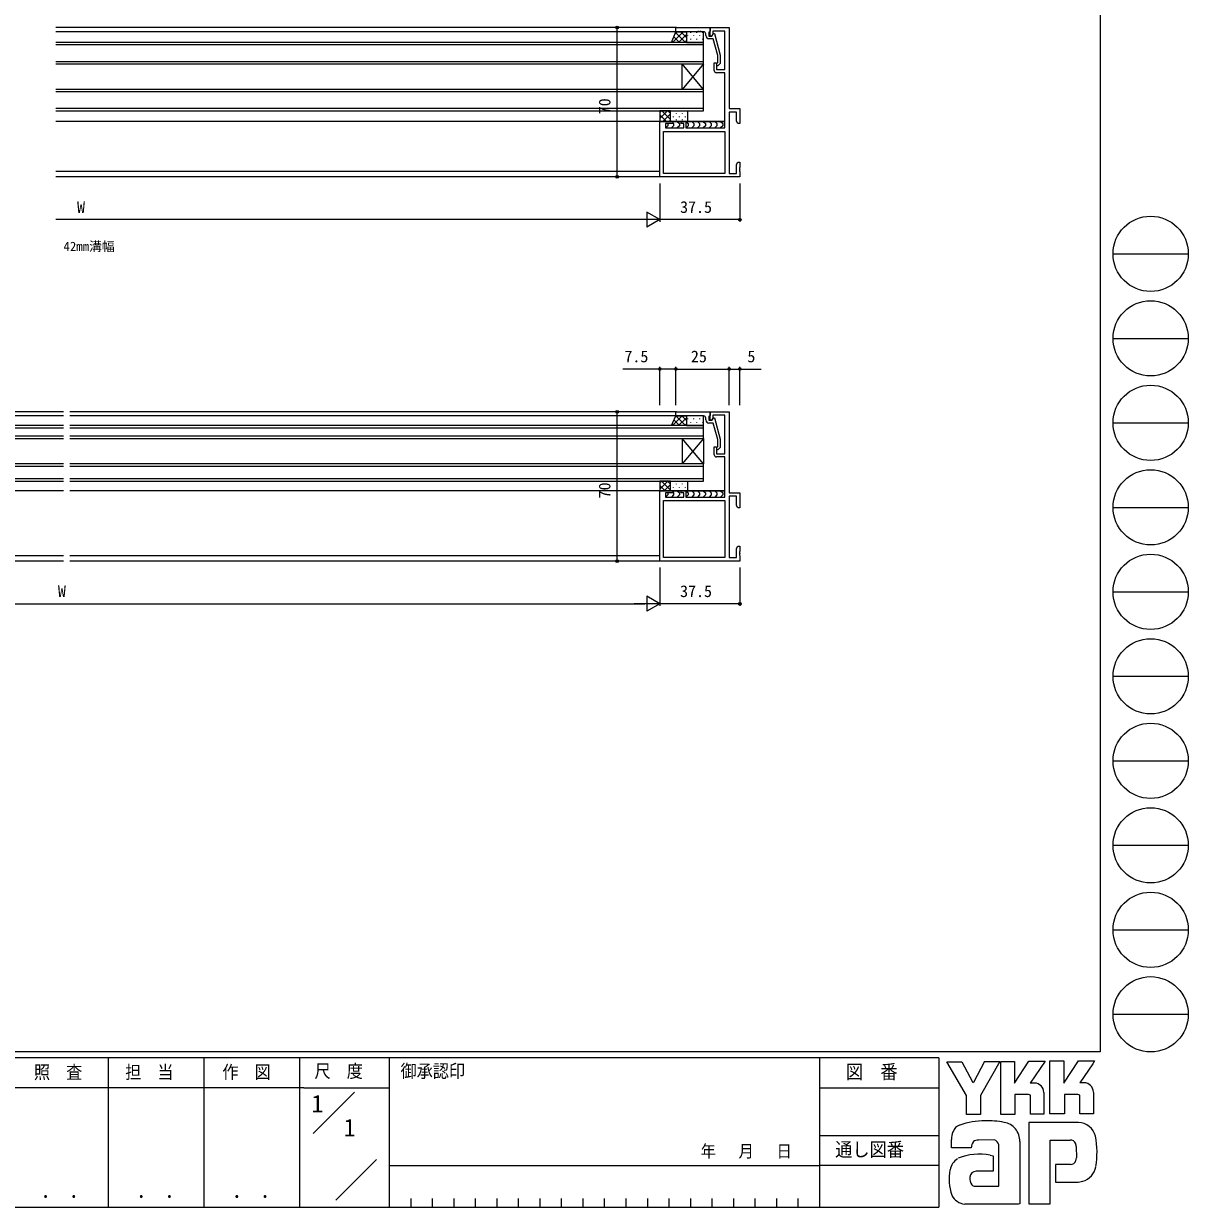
# Model space of a CAD drawing. Units: millimetres, scale not verified. Extents: x -793 to 793, y -564 to 564.
# Drawn here: x 248 to 793, y -564 to -9 of the extents above; entities that cross this region are included whole.
import ezdxf
from ezdxf.enums import TextEntityAlignment as Align

# ---------------------------------------------------------------- set-up
doc = ezdxf.new("R2010")
doc.units = ezdxf.units.MM
doc.header["$LTSCALE"] = 2
for name, color, linetype in [('0-1_USER1', 92, 'Continuous'), ('0-2_YKK_11', 134, 'Continuous'), ('0-7_YKK_ZWAK', 134, 'Continuous')]:
    doc.layers.add(name, color=color, linetype=linetype)
for name, color, linetype, lineweight in [('0-3_YKK_12', 40, 'Continuous', 18), ('0-4_YKK_13', 120, 'Continuous', 18), ('0-6_YKK_D', 200, 'Continuous', 18)]:
    doc.layers.add(name, color=color, linetype=linetype, lineweight=lineweight)
doc.styles.add('ＭＳ ゴシック', font='')
doc.styles.get('ＭＳ ゴシック').set_extended_font_data('MS Gothic')

msp = doc.modelspace()

# ---------------------------------------------------------------- linework, layer by layer
at = {"layer": '0-2_YKK_11'}
for p, q in [((567.336, -15.1), (567.336, -14.3)), ((567.336, -195.1), (567.336, -194.3))]:
    msp.add_line(p, q, dxfattribs=at)
for points in [[(578.336, -11.3), (578.336, -49.3), (583.336, -49.3), (583.336, -56.3), (582.336, -56.3), (581.706, -55.209), (581.706, -50.93), (578.336, -50.93), (578.336, -79.67), (581.706, -79.67), (581.706, -75.391), (582.336, -74.3), (583.336, -74.3), (583.336, -76.842), (583.216, -77.025), (583.216, -77.575), (583.336, -77.758), (583.336, -77.842), (583.216, -78.025), (583.216, -78.575), (583.336, -78.758), (583.336, -81.3), (545.836, -81.3), (545.836, -55.3), (551.836, -55.3), (551.836, -56.3), (548.536, -56.3), (548.536, -58.3), (557.036, -58.3), (557.036, -56.3), (555.836, -56.3), (555.836, -55.3), (558.036, -55.3), (558.036, -58.3), (576.336, -58.3), (576.336, -32.5), (572.336, -32.5)], [(553.336, -11.3), (569.336, -11.3), (569.336, -13), (569.036, -13.3), (568.836, -13.5), (568.836, -15.3), (570.136, -15.3), (570.829, -14.1), (571.429, -14.1), (574.136, -24.203), (574.136, -28.149), (573.361, -28.924)], [(566.336, -13.3), (565.295, -13.3), (565.111, -13.18), (564.561, -13.18), (564.378, -13.3), (564.295, -13.3), (564.111, -13.18), (563.561, -13.18), (563.378, -13.3), (553.336, -13.3), (553.336, -11.3)], [(572.512, -28.076), (572.936, -27.651), (572.936, -24.361), (570.857, -16.6), (568.836, -16.6)], [(571.336, -31.5), (571.336, -27.8), (572.336, -27.8), (572.336, -31), (576.336, -31), (576.336, -12.93), (570.636, -12.93), (570.636, -14.434), (570.136, -15.3), (569.336, -15.3), (569.336, -11.3), (578.336, -11.3)], [(578.336, -191.3), (578.336, -229.3), (583.336, -229.3), (583.336, -236.3), (582.336, -236.3), (581.706, -235.209), (581.706, -230.93), (578.336, -230.93), (578.336, -259.67), (581.706, -259.67), (581.706, -255.391), (582.336, -254.3), (583.336, -254.3), (583.336, -256.842), (583.216, -257.025), (583.216, -257.575), (583.336, -257.758), (583.336, -257.842), (583.216, -258.025), (583.216, -258.575), (583.336, -258.758), (583.336, -261.3), (545.836, -261.3), (545.836, -228.3), (551.836, -228.3), (551.836, -229.3), (548.536, -229.3), (548.536, -231.3), (557.036, -231.3), (557.036, -229.3), (555.836, -229.3), (555.836, -228.3), (558.036, -228.3), (558.036, -231.3), (576.336, -231.3), (576.336, -212.5), (572.336, -212.5)], [(553.336, -191.3), (569.336, -191.3), (569.336, -193), (569.036, -193.3), (568.836, -193.5), (568.836, -195.3), (570.136, -195.3), (570.829, -194.1), (571.429, -194.1), (574.136, -204.203), (574.136, -208.149), (573.361, -208.924)], [(566.336, -193.3), (565.295, -193.3), (565.111, -193.18), (564.561, -193.18), (564.378, -193.3), (564.295, -193.3), (564.111, -193.18), (563.561, -193.18), (563.378, -193.3), (553.336, -193.3), (553.336, -191.3)], [(571.336, -211.5), (571.336, -207.8), (572.336, -207.8), (572.336, -211), (576.336, -211), (576.336, -192.93), (570.636, -192.93), (570.636, -194.434), (570.136, -195.3), (569.336, -195.3), (569.336, -191.3), (578.336, -191.3)], [(572.512, -208.076), (572.936, -207.651), (572.936, -204.361), (570.857, -196.6), (568.836, -196.6)]]:
    msp.add_lwpolyline(points, dxfattribs=at)
for points in [[(547.466, -59.93), (576.336, -59.93), (576.336, -79.67), (547.466, -79.67)], [(547.466, -232.93), (576.336, -232.93), (576.336, -259.67), (547.466, -259.67)]]:
    msp.add_lwpolyline(points, close=True, dxfattribs=at)
for centre, radius, start, end in [((566.336, -14.3), 1, 0.00001, 89.99999), ((568.836, -15.1), 1.5, 180.00001, 269.99999), ((572.336, -31.5), 1, 180.00001, 269.99999), ((572.936, -28.5), 0.6, 134.99999, 315.00001), ((566.336, -194.3), 1, 0.00001, 89.99999), ((568.836, -195.1), 1.5, 180.00001, 269.99999), ((572.936, -208.5), 0.6, 134.99999, 315.00001), ((572.336, -211.5), 1, 180.00001, 269.99999)]:
    msp.add_arc(centre, radius, start, end, dxfattribs=at)
at = {"layer": '0-3_YKK_12'}
for p, q in [((553.636, -11.3), (262.836, -11.3)), ((553.836, -13.3), (262.836, -13.3)), ((262.836, -19.3), (566.336, -19.3)), ((566.336, -27.3), (262.836, -27.3)), ((556.336, -40.3), (556.336, -28.3)), ((566.336, -40.3), (556.336, -28.3)), ((566.336, -28.3), (556.336, -40.3)), ((566.336, -40.3), (566.336, -28.3)), ((262.836, -41.3), (566.336, -41.3)), ((566.336, -49.3), (262.836, -49.3)), ((576.336, -55.3), (262.836, -55.3)), ((545.836, -78.8), (262.836, -78.8)), ((546.136, -81.3), (262.836, -81.3)), ((266.336, -193.3), (-18.164, -193.3)), ((266.336, -191.3), (-17.964, -191.3)), ((553.636, -191.3), (269.336, -191.3)), ((553.836, -193.3), (269.336, -193.3)), ((-30.664, -198.8), (266.336, -198.8)), ((566.336, -197.8), (269.336, -197.8)), ((269.336, -198.8), (566.336, -198.8)), ((266.336, -202.8), (-30.664, -202.8)), ((566.336, -202.8), (269.336, -202.8)), ((556.336, -203.8), (556.336, -215.8)), ((566.336, -203.8), (556.336, -215.8)), ((566.336, -215.8), (556.336, -203.8)), ((566.336, -203.8), (566.336, -215.8)), ((566.336, -215.8), (269.336, -215.8)), ((-30.664, -216.8), (266.336, -216.8)), ((269.336, -216.8), (566.336, -216.8)), ((266.336, -222.8), (-30.664, -222.8)), ((566.336, -222.8), (269.336, -222.8)), ((266.336, -228.3), (-40.664, -228.3)), ((576.336, -228.3), (269.336, -228.3)), ((266.336, -258.8), (-10.164, -258.8)), ((545.836, -258.8), (269.336, -258.8)), ((266.336, -261.3), (-10.164, -261.3)), ((546.136, -261.3), (269.336, -261.3))]:
    msp.add_line(p, q, dxfattribs=at)
for points in [[(262.836, -28.3), (566.336, -28.3), (566.336, -18.3), (262.836, -18.3)], [(262.836, -50.3), (566.336, -50.3), (566.336, -40.3), (262.836, -40.3)], [(266.336, -197.8), (-30.664, -197.8), (-30.664, -203.8), (266.336, -203.8)], [(269.336, -203.8), (566.336, -203.8), (566.336, -197.8)], [(266.336, -215.8), (-30.664, -215.8), (-30.664, -223.8), (266.336, -223.8)], [(269.336, -223.8), (566.336, -223.8), (566.336, -215.8)]]:
    msp.add_lwpolyline(points, dxfattribs=at)
at = {"layer": '0-4_YKK_13'}
for p, q in [((556.809, -13.3), (551.809, -18.3)), ((555.029, -18.3), (552.391, -15.662)), ((553.981, -13.3), (552.907, -14.374)), ((557.857, -18.3), (553.199, -13.642)), ((558.336, -14.601), (554.638, -18.3)), ((558.336, -15.951), (555.686, -13.3)), ((558.801, -15.035), (558.801, -15.235)), ((560.216, -13.62), (560.216, -13.82)), ((561.631, -15.035), (561.631, -15.235)), ((563.046, -13.62), (563.046, -13.82)), ((564.461, -15.035), (564.461, -15.235)), ((565.876, -13.62), (565.876, -13.82)), ((552.2, -18.3), (551.583, -17.683)), ((558.336, -17.43), (557.466, -18.3)), ((558.801, -18.065), (558.801, -18.265)), ((560.216, -16.65), (560.216, -16.85)), ((561.631, -18.065), (561.631, -18.265)), ((563.046, -16.65), (563.046, -16.85)), ((564.461, -18.065), (564.461, -18.265)), ((565.876, -16.65), (565.876, -16.85)), ((549.469, -50.3), (545.836, -53.932)), ((546.64, -50.3), (545.836, -51.104)), ((548.884, -55.3), (545.836, -52.252)), ((546.056, -55.3), (545.836, -55.08)), ((550.836, -54.423), (546.713, -50.3)), ((550.836, -51.761), (547.297, -55.3)), ((550.836, -51.595), (549.541, -50.3)), ((550.836, -54.589), (550.125, -55.3)), ((551.54, -55.3), (556.132, -55.3)), ((552.056, -53.042), (552.056, -53.242)), ((553.471, -51.427), (553.471, -51.627)), ((553.471, -54.457), (553.471, -54.657)), ((554.886, -53.042), (554.886, -53.242)), ((556.301, -51.427), (556.301, -51.627)), ((556.301, -54.457), (556.301, -54.657)), ((557.541, -55.3), (576.336, -55.3)), ((557.716, -53.042), (557.716, -53.242)), ((556.309, -193.3), (551.809, -197.8)), ((553.481, -193.3), (553.221, -193.56)), ((557.857, -197.8), (553.357, -193.3)), ((558.336, -194.101), (554.638, -197.8)), ((558.336, -195.451), (556.186, -193.3)), ((560.216, -193.3), (560.216, -193.32)), ((563.046, -193.3), (563.046, -193.32)), ((565.876, -193.3), (565.876, -193.32)), ((552.2, -197.8), (551.602, -197.202)), ((555.029, -197.8), (552.472, -195.244)), ((558.336, -196.93), (557.466, -197.8)), ((558.801, -194.535), (558.801, -194.735)), ((558.801, -197.565), (558.801, -197.765)), ((560.216, -196.15), (560.216, -196.35)), ((561.631, -194.535), (561.631, -194.735)), ((561.631, -197.565), (561.631, -197.765)), ((563.046, -196.15), (563.046, -196.35)), ((564.461, -194.535), (564.461, -194.735)), ((564.461, -197.565), (564.461, -197.765)), ((565.876, -196.15), (565.876, -196.35)), ((549.569, -223.8), (545.836, -227.532)), ((546.74, -223.8), (545.836, -224.704)), ((548.284, -228.3), (545.836, -225.852)), ((550.836, -228.023), (546.613, -223.8)), ((550.836, -225.361), (547.897, -228.3)), ((550.836, -225.195), (549.441, -223.8)), ((552.056, -223.8), (552.056, -223.812)), ((552.056, -226.642), (552.056, -226.842)), ((553.471, -225.027), (553.471, -225.227)), ((554.886, -223.8), (554.886, -223.812)), ((554.886, -226.642), (554.886, -226.842)), ((556.301, -225.027), (556.301, -225.227)), ((557.716, -223.8), (557.716, -223.812)), ((557.716, -226.642), (557.716, -226.842)), ((550.836, -228.189), (550.725, -228.3)), ((551.548, -228.3), (556.14, -228.3)), ((553.471, -228.057), (553.471, -228.257)), ((556.301, -228.057), (556.301, -228.257)), ((557.549, -228.3), (576.344, -228.3))]:
    msp.add_line(p, q, dxfattribs=at)
for points in [[(558.336, -18.3), (551.336, -18.3), (553.336, -13.3), (558.336, -13.3)], [(558.336, -13.3), (558.336, -18.3), (566.336, -18.3), (566.336, -13.3)], [(550.836, -50.3), (545.836, -50.3), (545.836, -55.3), (550.836, -55.3)], [(550.836, -55.3), (550.836, -50.3), (558.836, -50.3), (558.836, -55.3)], [(558.336, -197.8), (551.336, -197.8), (553.336, -193.3), (558.336, -193.3)], [(558.336, -193.3), (558.336, -197.8), (566.336, -197.8), (566.336, -193.3)], [(550.836, -223.8), (545.836, -223.8), (545.836, -228.3), (550.836, -228.3)], [(550.836, -228.3), (550.836, -223.8), (558.836, -223.8), (558.836, -228.3)]]:
    msp.add_lwpolyline(points, close=True, dxfattribs=at)
for points in [[(553.952, -55.3), (554.952, -56.3), (554.952, -57.3), (553.952, -58.3)], [(558.036, -55.3), (559.036, -56.3), (559.036, -57.3), (558.124, -58.212)], [(560.744, -55.3), (561.744, -56.3), (561.744, -57.3), (560.744, -58.3)], [(563.452, -55.3), (564.452, -56.3), (564.452, -57.3), (563.452, -58.3)], [(566.16, -55.3), (567.16, -56.3), (567.16, -57.3), (566.16, -58.3)], [(568.867, -55.3), (569.867, -56.3), (569.867, -57.3), (568.867, -58.3)], [(571.575, -55.3), (572.575, -56.3), (572.575, -57.3), (571.575, -58.3)], [(574.283, -55.3), (575.283, -56.3), (575.283, -57.3), (574.283, -58.3)], [(549.536, -56.3), (549.536, -56.3), (549.536, -57.3), (548.624, -58.212)], [(551.836, -55.892), (552.244, -56.3), (552.244, -57.3), (551.244, -58.3)], [(549.544, -229.3), (549.544, -229.3), (549.544, -230.3), (548.632, -231.212)], [(551.844, -228.892), (552.252, -229.3), (552.252, -230.3), (551.252, -231.3)], [(553.96, -228.3), (554.96, -229.3), (554.96, -230.3), (553.96, -231.3)], [(558.044, -228.3), (559.044, -229.3), (559.044, -230.3), (558.132, -231.212)], [(560.752, -228.3), (561.752, -229.3), (561.752, -230.3), (560.752, -231.3)], [(563.46, -228.3), (564.46, -229.3), (564.46, -230.3), (563.46, -231.3)], [(566.168, -228.3), (567.168, -229.3), (567.168, -230.3), (566.168, -231.3)], [(568.875, -228.3), (569.875, -229.3), (569.875, -230.3), (568.875, -231.3)], [(571.583, -228.3), (572.583, -229.3), (572.583, -230.3), (571.583, -231.3)], [(574.291, -228.3), (575.291, -229.3), (575.291, -230.3), (574.291, -231.3)]]:
    msp.add_lwpolyline(points, dxfattribs=at)
at = {"layer": '0-6_YKK_D'}
for p, q in [((525.836, -81.3), (525.836, -11.3)), ((545.836, -84.3), (545.836, -102.3)), ((545.836, -84.3), (545.836, -102.3)), ((583.336, -84.3), (583.336, -102.3)), ((545.836, -101.3), (539.774, -97.8)), ((539.774, -97.8), (539.774, -104.8)), ((538.836, -101.3), (262.836, -101.3)), ((545.836, -101.3), (533.712, -101.3)), ((545.836, -101.3), (539.774, -104.8)), ((583.336, -101.3), (545.836, -101.3)), ((545.836, -188.3), (545.836, -170.3)), ((553.336, -188.3), (553.336, -170.3)), ((553.336, -188.3), (553.336, -170.3)), ((553.336, -171.3), (578.336, -171.3)), ((578.336, -188.3), (578.336, -170.3)), ((578.336, -188.3), (578.336, -170.3)), ((583.336, -188.3), (583.336, -170.3)), ((525.836, -261.3), (525.836, -191.3)), ((545.836, -264.3), (545.836, -282.3)), ((545.836, -264.3), (545.836, -282.3)), ((583.336, -264.3), (583.336, -282.3)), ((-3.164, -281.3), (538.836, -281.3)), ((545.836, -281.3), (533.712, -281.3)), ((545.836, -281.3), (539.774, -277.8)), ((539.774, -277.8), (539.774, -284.8)), ((545.836, -281.3), (539.774, -284.8)), ((583.336, -281.3), (545.836, -281.3))]:
    msp.add_line(p, q, dxfattribs=at)
for points in [[(553.336, -171.3), (545.836, -171.3), (528.44, -171.3)], [(578.336, -171.3), (583.336, -171.3), (593.233, -171.3)]]:
    msp.add_lwpolyline(points, dxfattribs=at)
for centre in [(525.836, -11.3), (525.836, -81.3), (583.336, -101.3), (545.836, -171.3), (553.336, -171.3), (553.336, -171.3), (578.336, -171.3), (578.336, -171.3), (583.336, -171.3), (525.836, -191.3), (525.836, -261.3), (583.336, -281.3)]:
    msp.add_circle(centre, 0.637, dxfattribs=at)
at = {"layer": '0-7_YKK_ZWAK'}
for p, q in [((752.2, 558.7), (752.2, -491.3)), ((758.153, -117.332), (793.433, -117.332)), ((758.153, -156.924), (793.433, -156.924)), ((758.153, -196.516), (793.433, -196.516)), ((758.153, -236.108), (793.433, -236.108)), ((758.153, -275.7), (793.433, -275.7)), ((758.153, -315.292), (793.433, -315.292)), ((758.153, -354.884), (793.433, -354.884)), ((758.153, -394.476), (793.433, -394.476)), ((758.153, -434.068), (793.433, -434.068)), ((758.153, -473.66), (793.433, -473.66)), ((752.2, -491.3), (-787.8, -491.3)), ((676.6, -494.1), (-787.8, -494.1)), ((287.4, -494.1), (287.4, -564.1)), ((332.2, -494.1), (332.2, -564.1)), ((377, -494.1), (377, -564.1)), ((419, -494.1), (419, -564.1)), ((620.599, -494.1), (620.599, -564.1)), ((676.6, -494.1), (676.6, -564.1)), ((689.464, -511.697), (680.274, -495.912)), ((680.274, -495.912), (687.301, -495.912)), ((687.301, -495.912), (692.329, -505.318)), ((697.872, -495.696), (692.761, -505.642)), ((705.124, -495.696), (696.059, -511.751)), ((697.872, -495.696), (705.124, -495.696)), ((705.519, -520.563), (705.519, -495.75)), ((705.519, -495.75), (711.952, -495.75)), ((711.952, -505.947), (718.71, -495.641)), ((711.952, -495.75), (711.952, -505.947)), ((718.71, -495.641), (726.36, -495.641)), ((726.36, -495.641), (719.28, -505.913)), ((728.548, -520.347), (728.548, -495.533)), ((728.548, -495.533), (735.09, -495.533)), ((735.09, -505.917), (741.955, -495.533)), ((735.09, -495.533), (735.09, -505.917)), ((741.955, -495.533), (749.523, -495.533)), ((748.767, -496.831), (742.523, -505.751)), ((749.523, -495.533), (748.767, -496.831)), ((378.968, -508.099), (242.6, -508.099)), ((378.968, -508.099), (419, -508.099)), ((383.34, -529.572), (402.727, -510.186)), ((620.599, -508.1), (676.6, -508.1)), ((692.329, -505.318), (692.761, -505.642)), ((721.359, -505.913), (719.28, -505.913)), ((725.683, -510.237), (725.683, -520.401)), ((744.601, -505.751), (742.523, -505.751)), ((748.929, -510.237), (748.929, -520.292)), ((689.464, -520.617), (689.464, -511.697)), ((696.059, -511.751), (696.059, -520.617)), ((718.547, -511.265), (712.169, -511.265)), ((712.169, -511.265), (712.169, -520.563)), ((719.412, -511.589), (718.547, -511.265)), ((719.412, -520.401), (719.412, -511.589)), ((742.604, -520.292), (742.604, -511.535)), ((696.059, -520.617), (689.464, -520.617)), ((712.169, -520.563), (705.519, -520.563)), ((725.683, -520.401), (719.412, -520.401)), ((735.36, -520.347), (728.548, -520.347)), ((742.604, -520.191), (742.705, -520.292)), ((748.929, -520.292), (742.604, -520.292)), ((718.656, -524.293), (718.656, -562.513)), ((741.847, -524.293), (718.656, -524.293)), ((620.599, -530.499), (676.6, -530.499)), ((702.492, -532.51), (695.097, -532.65)), ((704.654, -554.242), (704.654, -534.78)), ((714.439, -533.267), (714.439, -562.459)), ((728.711, -562.513), (728.711, -532.618)), ((728.711, -532.618), (738.009, -532.618)), ((740.946, -535.613), (740.982, -540.881)), ((393.944, -560.79), (412.992, -541.742)), ((700.546, -539.646), (701.951, -539.97)), ((701.951, -539.97), (701.951, -547.16)), ((419, -544.5), (620.599, -544.5)), ((676.6, -544.499), (620.599, -544.499)), ((701.951, -547.16), (693.962, -547.169)), ((738.225, -544.079), (731.143, -544.079)), ((731.143, -544.079), (731.143, -552.35)), ((693.41, -554.242), (704.654, -554.242)), ((703.789, -554.242), (704.492, -554.242)), ((704.654, -554.24), (704.656, -554.242)), ((731.143, -552.35), (741.793, -552.35)), ((741.793, -552.35), (743.955, -551.863)), ((429.08, -559.9), (429.08, -564.1)), ((439.16, -559.9), (439.16, -564.1)), ((449.24, -559.9), (449.24, -564.1)), ((459.32, -559.9), (459.32, -564.1)), ((469.4, -559.9), (469.4, -564.1)), ((479.48, -559.9), (479.48, -564.1)), ((489.56, -559.9), (489.56, -564.1)), ((499.64, -559.9), (499.64, -564.1)), ((509.72, -559.9), (509.72, -564.1)), ((519.8, -559.9), (519.8, -564.1)), ((529.88, -559.9), (529.88, -564.1)), ((539.96, -559.9), (539.96, -564.1)), ((550.04, -559.9), (550.04, -564.1)), ((560.12, -559.9), (560.12, -564.1)), ((570.2, -559.9), (570.2, -564.1)), ((580.279, -559.9), (580.279, -564.1)), ((590.359, -559.9), (590.359, -564.1)), ((600.439, -559.9), (600.439, -564.1)), ((610.519, -559.9), (610.519, -564.1)), ((-787.8, -564.1), (676.6, -564.1)), ((691.734, -562.621), (688.761, -562.621)), ((713.79, -562.567), (691.734, -562.621)), ((714.439, -562.459), (713.79, -562.567)), ((718.656, -562.513), (727.143, -562.513)), ((727.143, -562.513), (728.711, -562.513))]:
    msp.add_line(p, q, dxfattribs=at)
for points in [[(742.604, -511.535), (741.739, -511.211), (735.36, -511.211), (735.36, -520.347)], [(691.734, -536.24), (682.436, -536.24), (682.436, -532.382)]]:
    msp.add_lwpolyline(points, dxfattribs=at)
for centre in [(775.793, -117.332), (775.793, -156.924), (775.793, -196.516), (775.793, -236.108), (775.793, -275.7), (775.793, -315.292), (775.793, -354.884), (775.793, -394.476), (775.793, -434.068), (775.793, -473.66)]:
    msp.add_circle(centre, 17.64, dxfattribs=at)
for centre, radius, start, end in [((721.358, -510.238), 4.325, 0.00166, 89.99604), ((744.601, -510.075), 4.325, 0.00166, 89.99604), ((687.813, -530.211), 4.887, 109.02127, 161.51264), ((698.044, -558.902), 35.36, 89.89165, 109.30848), ((699.083, -565.026), 41.496, 78.7801, 91.46938), ((705.661, -533.093), 8.897, 40.66422, 80.31694), ((741.544, -532.981), 8.682, 14.44572, 87.08746), ((692.519, -532.431), 10.075, 158.41083, 179.71775), ((705.218, -533.071), 9.223, 358.78059, 38.76563), ((708.932, -538.474), 41.72, 350.99027, 10.67625), ((695.951, -536.114), 4.218, 138.46382, 181.71359), ((694.83, -536.041), 3.402, 85.50551, 126.78038), ((701.512, -535.608), 3.249, 14.7552, 72.44995), ((738.329, -535.058), 2.458, 16.43123, 96.91661), ((733.662, -536.515), 7.347, 4.93423, 17.03552), ((689.454, -547.955), 7.816, 121.82711, 169.08475), ((695.641, -565.808), 26.618, 79.38098, 112.05825), ((738.227, -541.467), 2.611, 269.95468, 342.90145), ((733.62, -540.182), 7.393, 343.6902, 354.75362), ((703.498, -550.89), 22.165, 168.76372, 199.80079), ((693.98, -550.059), 2.89, 90.33953, 178.03639), ((741.67, -543.59), 8.583, 285.44291, 349.90448), ((695.764, -550.756), 4.737, 171.08203, 216.71923), ((693.9, -551.23), 3.051, 230.9728, 260.75491), ((689.48, -554.985), 7.646, 207.31435, 263.59464)]:
    msp.add_arc(centre, radius, start, end, dxfattribs=at)

# ---------------------------------------------------------------- texts
at = {"layer": '0-1_USER1', "style": 'ＭＳ ゴシック'}
msp.add_text('42mm溝幅', height=4.399, dxfattribs=at).set_placement((266.422, -117.351), align=Align.BOTTOM_LEFT)
at = {"layer": '0-1_USER1', "color": 3, "style": 'ＭＳ ゴシック'}
for p in [(382.6, -522.099), (397.667, -533.299)]:
    msp.add_text('1', height=8.211, dxfattribs=at).set_placement(p, align=Align.BOTTOM_LEFT)
at = {"layer": '0-6_YKK_D', "style": 'ＭＳ ゴシック'}
for p in [(524.336, -51.925), (524.336, -231.925)]:
    msp.add_text('70', height=5.499, rotation=90, dxfattribs=at).set_placement(p, align=Align.BOTTOM_LEFT)
for s, p in [('W', (272.751, -99.8)), ('37.5', (555.297, -99.8)), ('7.5', (529.215, -169.8)), ('25', (560.382, -169.8)), ('5', (586.832, -169.8)), ('W', (263.788, -279.8)), ('37.5', (555.297, -279.8))]:
    msp.add_text(s, height=5.499, dxfattribs=at).set_placement(p, align=Align.BOTTOM_LEFT)
at = {"layer": '0-7_YKK_ZWAK', "style": 'ＭＳ ゴシック', "width": 0.9}
for s, height, p in [('照  査', 6.158, (252.578, -505.661)), ('担  当', 6.158, (295.309, -505.661)), ('作  図', 6.158, (340.84, -505.624)), ('尺  度', 6.158, (384.025, -505.174)), ('御承認印', 6.158, (424.334, -505.166)), ('図\u3000番', 6.569, (632.995, -505.824)), ('年   月   日', 5.805, (564.953, -542.438)), ('通し図番', 6.569, (627.957, -542.269)), (' ． ．', 7.185, (251.51, -561.992)), (' ． ．', 7.185, (296.31, -561.992)), (' ． ．', 7.185, (341.11, -561.992))]:
    msp.add_text(s, height=height, dxfattribs=at).set_placement(p, align=Align.BOTTOM_LEFT)

doc.saveas('drawing.dxf')
